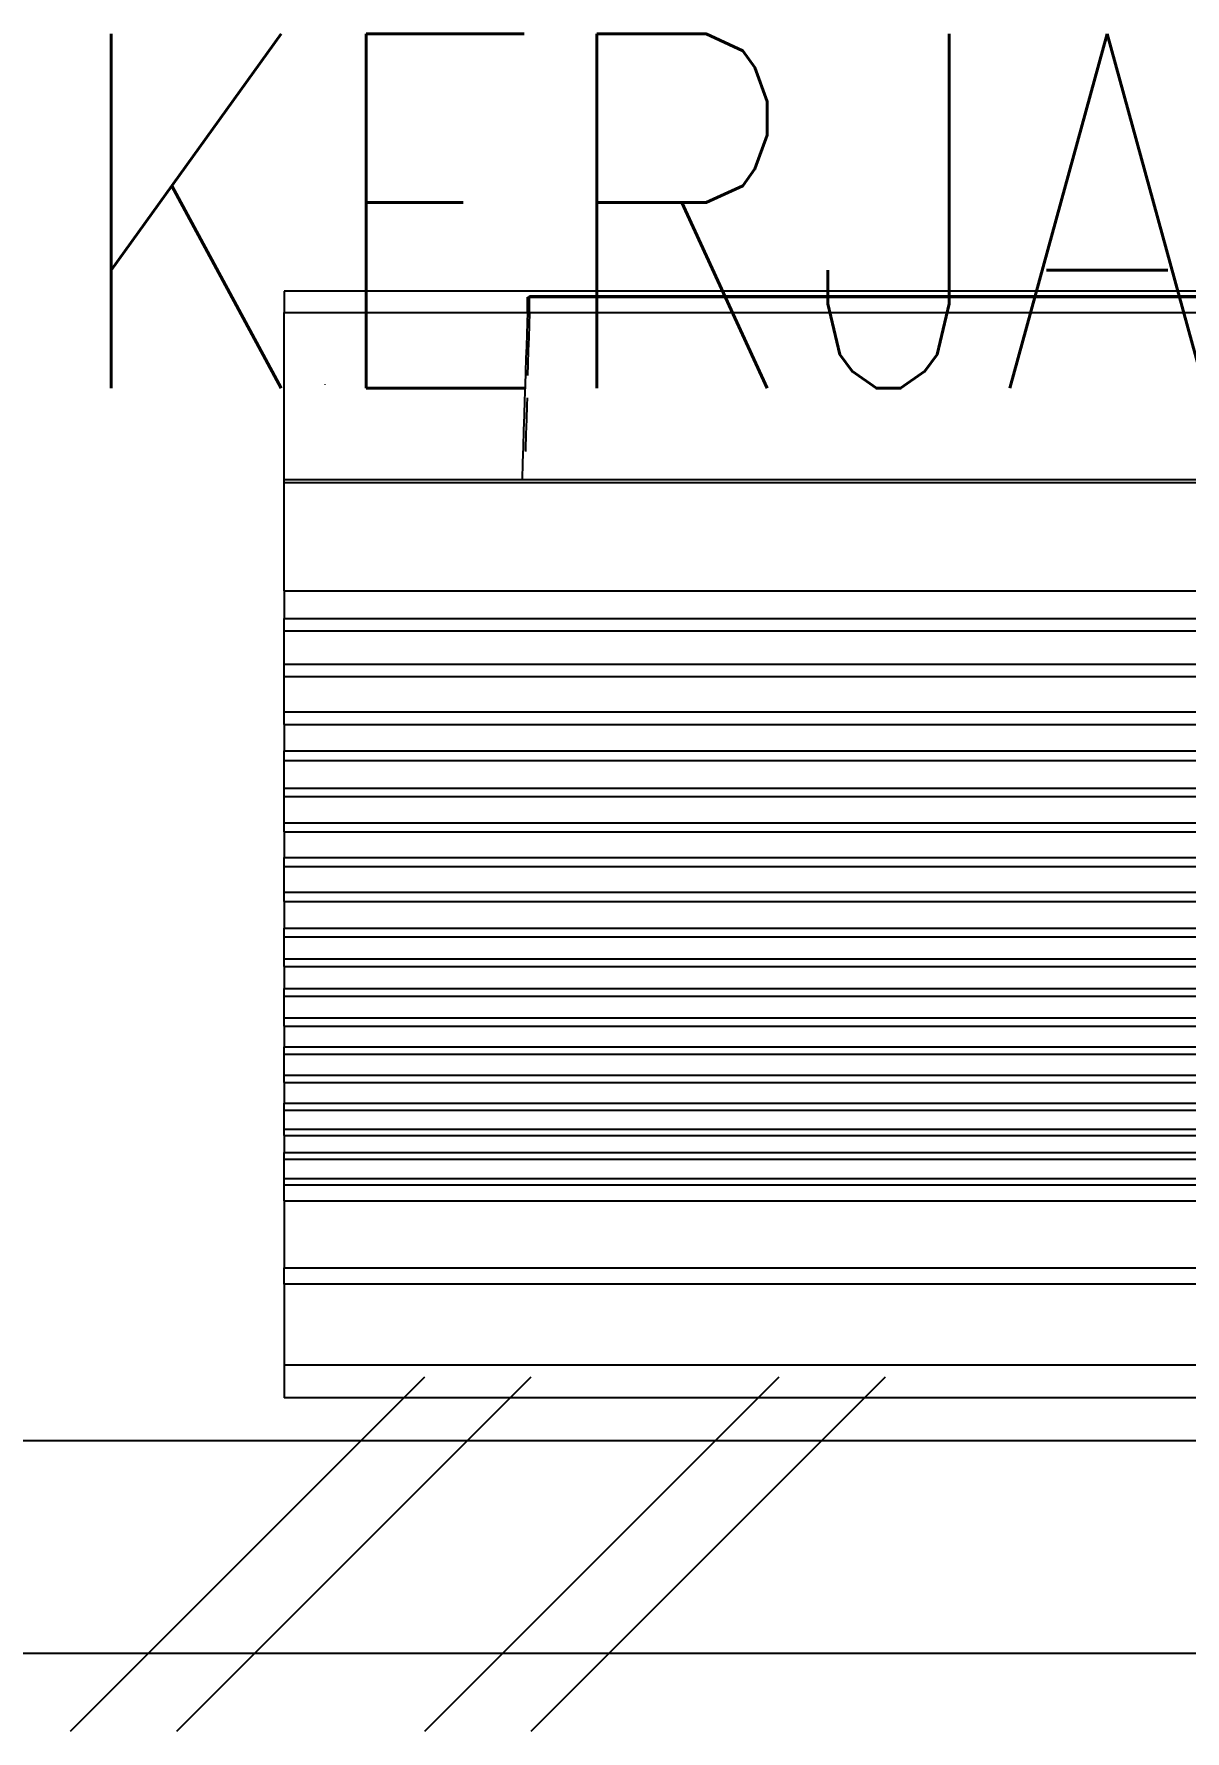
# Model space of a CAD drawing. Header units: inches. Extents: x -106706990 to 300603, y -86718466 to 1728185.
# Drawn here: x 140656 to 141469, y 39705 to 40902 of the extents above; entities that cross this region are included whole.
import ezdxf
from ezdxf.enums import TextEntityAlignment as Align

# ---------------------------------------------------------------- set-up
doc = ezdxf.new("R2010")
doc.units = ezdxf.units.IN
doc.header["$MEASUREMENT"] = 0
for name, color, linetype in [('A-ROOMSYM', 3, 'Continuous'), ('A-WALL', 1, 'Continuous'), ('A-WLH', 7, 'Continuous'), ('Edges', 7, 'Continuous')]:
    doc.layers.add(name, color=color, linetype=linetype)
doc.styles.add('style1', font='romans.shx', dxfattribs={"height": 750})

# ---------------------------------------------------------------- blocks, each defined once
blk = doc.blocks.new('A$C52B244CD')
at = {"layer": 'A-WLH', "color": 8}
for p, q in [((0, 0), (250, 250)), ((75, 0), (325, 250)), ((250, 0), (500, 250)), ((325, 0), (575, 250))]:
    blk.add_line(p, q, dxfattribs=at)
blk = doc.blocks.new('air con')
at = {"layer": 'Edges'}
for p, q in [((71.402, 41.898), (152.402, 41.898)), ((152.402, 41.095), (152.402, 41.898)), ((71.402, 41.095), (152.402, 41.095)), ((152.402, 39.122), (152.402, 41.095)), ((71.402, 39.122), (152.402, 39.122)), ((152.402, 39.122), (152.402, 38.724)), ((152.402, 38.724), (71.402, 38.724)), ((152.402, 37.092), (152.402, 38.724)), ((152.402, 37.092), (71.402, 37.092)), ((152.402, 37.092), (152.402, 36.701)), ((152.402, 36.701), (71.402, 36.701)), ((152.402, 36.542), (71.402, 36.542)), ((152.402, 36.701), (152.402, 36.542)), ((152.402, 36.542), (152.402, 36.078)), ((152.402, 36.078), (71.402, 36.078)), ((152.402, 36.078), (152.402, 35.914)), ((152.402, 35.914), (71.402, 35.914)), ((152.402, 35.493), (152.402, 35.914)), ((152.402, 35.493), (71.402, 35.493)), ((152.402, 35.34), (71.402, 35.34)), ((152.402, 35.493), (152.402, 35.34)), ((152.402, 35.34), (152.402, 34.877)), ((152.402, 34.877), (71.402, 34.877)), ((152.402, 34.877), (152.402, 34.709)), ((152.402, 34.709), (71.402, 34.709)), ((152.402, 34.207), (152.402, 34.709)), ((152.402, 34.207), (71.402, 34.207)), ((152.402, 34.022), (71.402, 34.022)), ((152.402, 34.207), (152.402, 34.022)), ((152.402, 34.022), (152.402, 33.51)), ((152.402, 33.51), (71.402, 33.51)), ((152.402, 33.335), (71.402, 33.335)), ((152.402, 33.51), (152.402, 33.335)), ((152.402, 32.826), (152.402, 33.335)), ((152.402, 32.826), (71.402, 32.826)), ((152.402, 32.826), (152.402, 32.625)), ((152.402, 32.625), (71.402, 32.625)), ((152.402, 32.625), (152.402, 32.098)), ((152.402, 32.098), (71.402, 32.098)), ((152.402, 31.911), (71.402, 31.911)), ((152.402, 32.098), (152.402, 31.911)), ((152.402, 31.378), (152.402, 31.911)), ((152.402, 31.378), (71.402, 31.378)), ((152.402, 31.189), (71.402, 31.189)), ((152.402, 31.378), (152.402, 31.189)), ((152.402, 31.189), (152.402, 30.654)), ((152.402, 30.654), (71.402, 30.654)), ((152.402, 30.654), (152.402, 30.439)), ((152.402, 30.439), (71.402, 30.439)), ((152.402, 29.791), (152.402, 30.439)), ((152.402, 29.791), (71.402, 29.791)), ((152.402, 29.562), (71.402, 29.562)), ((152.402, 29.791), (152.402, 29.562)), ((152.402, 29.562), (152.402, 28.935)), ((152.402, 28.935), (71.402, 28.935)), ((152.402, 28.714), (71.402, 28.714)), ((152.402, 28.935), (152.402, 28.714)), ((152.402, 28.092), (152.402, 28.714)), ((152.402, 28.092), (71.402, 28.092)), ((152.402, 27.871), (71.402, 27.871)), ((152.402, 28.092), (152.402, 27.871)), ((152.402, 27.871), (152.402, 27.226)), ((152.402, 27.226), (71.402, 27.226)), ((152.402, 27.024), (71.402, 27.024)), ((152.402, 27.226), (152.402, 27.024)), ((152.402, 27.024), (152.402, 26.349)), ((152.402, 26.349), (71.402, 26.349)), ((152.402, 26.117), (71.402, 26.117)), ((152.402, 26.349), (152.402, 26.117)), ((152.402, 25.469), (152.402, 26.117)), ((152.402, 25.469), (71.402, 25.469)), ((152.402, 25.469), (152.402, 25.162)), ((152.402, 25.162), (71.402, 25.162)), ((152.402, 25.162), (152.402, 24.304)), ((152.402, 24.304), (71.402, 24.304)), ((152.402, 24.304), (152.402, 24.002)), ((152.402, 24.002), (71.402, 24.002)), ((152.402, 24.002), (152.402, 23.184)), ((152.402, 23.184), (71.402, 23.184)), ((152.402, 23.184), (152.402, 22.883)), ((152.402, 22.883), (71.402, 22.883)), ((152.402, 22.213), (152.402, 22.883)), ((152.402, 22.213), (71.402, 22.213)), ((152.402, 22.213), (152.402, 19.568)), ((152.402, 19.568), (71.402, 19.568)), ((152.402, 19.493), (71.402, 19.493)), ((146.588, 19.085), (146.601, 19.493)), ((152.402, 19.568), (152.402, 19.493)), ((152.402, 19.493), (152.402, 15.42)), ((146.575, 18.687), (146.588, 19.085)), ((146.504, 18.391), (146.514, 18.752)), ((146.514, 18.752), (146.516, 18.813)), ((146.562, 18.299), (146.575, 18.687)), ((146.494, 18.035), (146.504, 18.391)), ((146.55, 17.923), (146.562, 18.299)), ((146.484, 17.685), (146.494, 18.035)), ((146.538, 17.558), (146.55, 17.923)), ((146.479, 17.503), (146.484, 17.685)), ((146.527, 17.206), (146.538, 17.558)), ((146.516, 16.869), (146.527, 17.206)), ((151.402, 17.184), (151.402, 17.175)), ((146.447, 16.349), (146.456, 16.673)), ((146.456, 16.673), (146.464, 16.956)), ((146.505, 16.546), (146.516, 16.869)), ((146.438, 16.032), (146.447, 16.349)), ((146.486, 15.948), (146.495, 16.239)), ((146.495, 16.239), (146.505, 16.546)), ((146.429, 15.722), (146.438, 16.032)), ((146.477, 15.675), (146.486, 15.948)), ((146.421, 15.42), (76.921, 15.42)), ((146.421, 15.42), (146.429, 15.722)), ((146.468, 15.42), (146.421, 15.42)), ((146.421, 15.42), (146.421, 15.051)), ((146.468, 15.42), (146.477, 15.675)), ((152.402, 15.42), (146.468, 15.42)), ((146.468, 15.42), (146.468, 15.051)), ((152.402, 14.898), (152.402, 15.42)), ((146.421, 15.051), (76.921, 15.051)), ((146.421, 15.012), (76.921, 15.012)), ((146.468, 15.051), (146.421, 15.051)), ((146.421, 15.051), (146.421, 15.012)), ((71.402, 14.898), (152.402, 14.898))]:
    blk.add_line(p, q, dxfattribs=at)

msp = doc.modelspace()

# ---------------------------------------------------------------- linework, layer by layer
at = {"layer": 'A-WALL', "color": 8, "linetype": 'Continuous', "ltscale": 900}
for p, q in [((142107.8, 39909.7), (139707.8, 39909.7)), ((139707.8, 39759.7), (142107.8, 39759.7))]:
    msp.add_line(p, q, dxfattribs=at)

# ---------------------------------------------------------------- block references
at = {"xscale": 28.92590521224616, "yscale": 28.92590521224616, "zscale": 28.92590521224616, "rotation": 180}
msp.add_blockref('air con', (145241.3, 41151.8), dxfattribs=at)
at = {"layer": 'A-WLH', "color": 8}
msp.add_blockref('A$C52B244CD', (140682.1, 39704.8), dxfattribs=at)

# ---------------------------------------------------------------- texts
at = {"layer": 'A-ROOMSYM', "color": 8, "style": 'style1', "width": 0.8}
msp.add_text('KERJA 16', height=250, dxfattribs=at).set_placement((141323.6, 40652.3), align=Align.CENTER)

doc.saveas('drawing.dxf')
